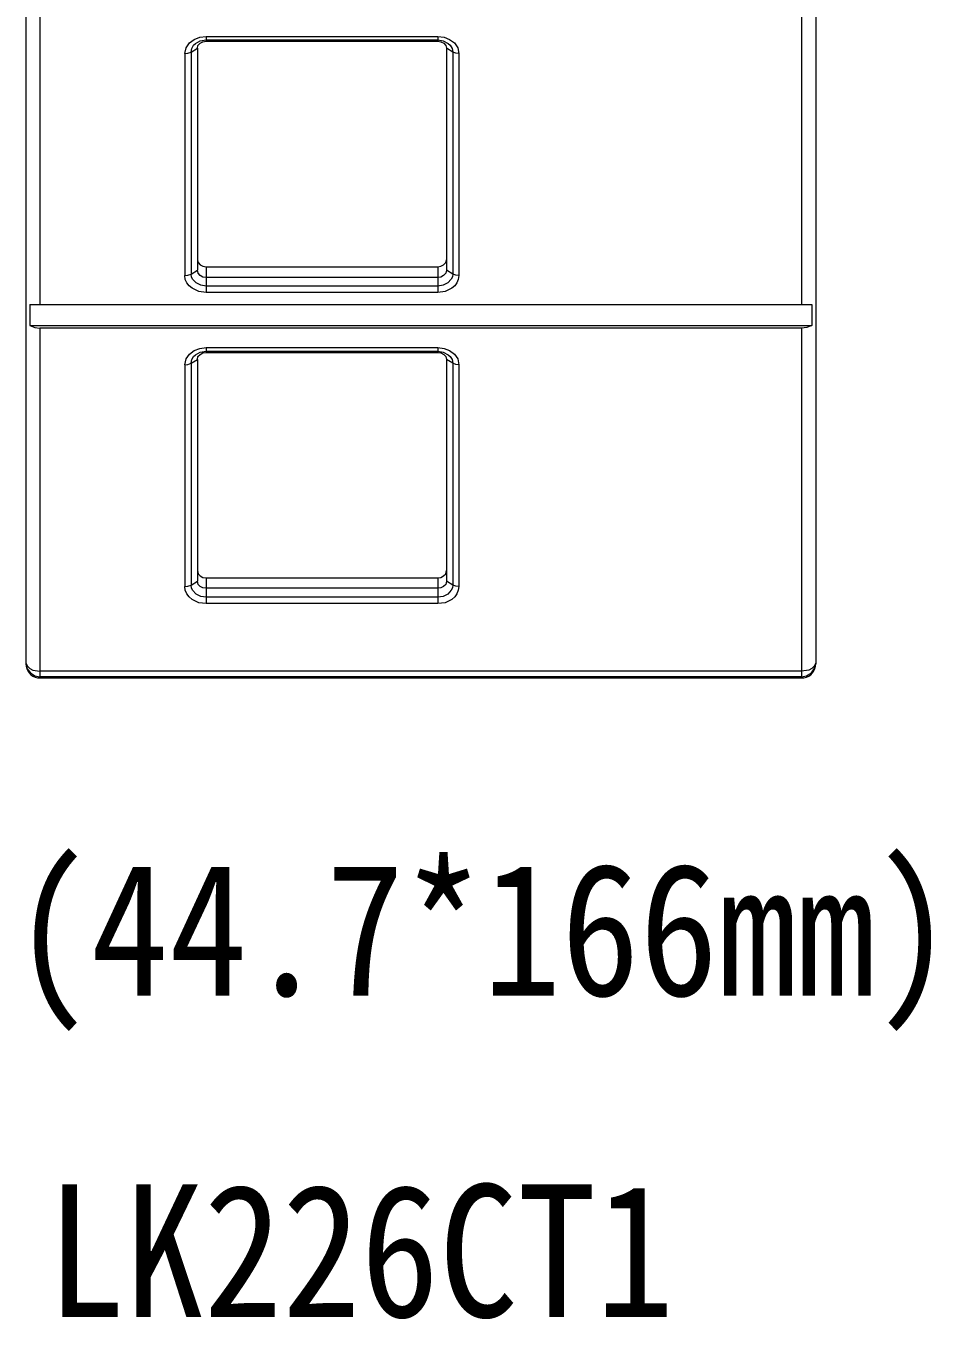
# Model space of a CAD drawing. Header units: millimetres. Extents: x 33157 to 59611, y -29750 to 1750.
# Drawn here: x 53720.5 to 53771.7, y -3244.8 to -3171.6 of the extents above; entities that cross this region are included whole.
import ezdxf

# ---------------------------------------------------------------- set-up
doc = ezdxf.new("R2010")
doc.units = ezdxf.units.MM
doc.layers.get('0').update_dxf_attribs({"lineweight": 18})
doc.styles.add('STYLE1', font='')
doc.styles.get('STYLE1').set_extended_font_data('宋体')

msp = doc.modelspace()

# ---------------------------------------------------------------- linework, layer by layer
at = {"lineweight": 9}
for p, q in [((53720.49, -3043.274), (53720.49, -3207.671)), ((53765.195, -3169.139), (53765.195, -3207.671)), ((53721.289, -3170.97), (53721.289, -3187.331)), ((53764.396, -3170.47), (53764.396, -3187.331)), ((53730.696, -3172.168), (53730.696, -3172.434)), ((53743.8, -3172.168), (53743.8, -3172.434)), ((53729.481, -3173.134), (53729.481, -3185.7)), ((53729.847, -3173.05), (53729.847, -3185.617)), ((53730.197, -3172.834), (53730.197, -3185.4)), ((53744.3, -3172.834), (53744.3, -3185.4)), ((53744.649, -3173.05), (53744.649, -3185.617)), ((53744.999, -3173.134), (53744.999, -3185.7)), ((53730.696, -3185.201), (53730.696, -3186.666)), ((53743.8, -3185.201), (53743.8, -3186.666)), ((53720.707, -3187.331), (53720.707, -3188.53)), ((53764.979, -3187.331), (53764.979, -3188.53)), ((53721.289, -3188.68), (53721.289, -3208.47)), ((53764.396, -3188.68), (53764.396, -3208.47)), ((53730.696, -3189.778), (53730.696, -3190.044)), ((53743.8, -3189.778), (53743.8, -3190.044)), ((53729.481, -3190.743), (53729.481, -3203.293)), ((53729.847, -3190.66), (53729.847, -3203.21)), ((53730.197, -3190.444), (53730.197, -3202.994)), ((53744.3, -3190.444), (53744.3, -3202.994)), ((53744.649, -3190.66), (53744.649, -3203.21)), ((53744.999, -3190.743), (53744.999, -3203.293)), ((53730.696, -3202.794), (53730.696, -3204.259)), ((53743.8, -3202.794), (53743.8, -3204.259)), ((53720.49, -3207.604), (53720.49, -3207.671)), ((53765.195, -3207.604), (53765.195, -3207.671))]:
    msp.add_line(p, q, dxfattribs=at)
for points, knots in [([(53729.481, -3173.134), (53729.481, -3173.134), (53729.564, -3172.817), (53729.564, -3172.817), (53729.564, -3172.817), (53729.747, -3172.534), (53729.747, -3172.534), (53729.747, -3172.534), (53730.014, -3172.335), (53730.014, -3172.335), (53730.014, -3172.335), (53730.33, -3172.218), (53730.33, -3172.218)], [0, 0, 0, 0, 153280.765834, 153280.765834, 153280.765834, 306561.531668, 306561.531668, 306561.531668, 459842.297502, 459842.297502, 459842.297502, 613123.063336, 613123.063336, 613123.063336, 613123.063336]), ([(53730.347, -3172.551), (53730.347, -3172.551), (53730.513, -3172.468), (53730.513, -3172.468), (53730.513, -3172.468), (53730.696, -3172.434), (53730.696, -3172.434)], [0, 0, 0, 0, 172864.615938, 172864.615938, 172864.615938, 345729.231877, 345729.231877, 345729.231877, 345729.231877]), ([(53743.8, -3172.434), (53743.8, -3172.434), (53743.983, -3172.468), (53743.983, -3172.468), (53743.983, -3172.468), (53744.15, -3172.551), (53744.15, -3172.551)], [0, 0, 0, 0, 172906.545958, 172906.545958, 172906.545958, 345813.091916, 345813.091916, 345813.091916, 345813.091916]), ([(53744.166, -3172.218), (53744.166, -3172.218), (53744.466, -3172.335), (53744.466, -3172.335), (53744.466, -3172.335), (53744.749, -3172.534), (53744.749, -3172.534), (53744.749, -3172.534), (53744.932, -3172.817), (53744.932, -3172.817), (53744.932, -3172.817), (53744.999, -3173.134), (53744.999, -3173.134)], [0, 0, 0, 0, 153321.644062, 153321.644062, 153321.644062, 306643.288125, 306643.288125, 306643.288125, 459964.932187, 459964.932187, 459964.932187, 613286.576249, 613286.576249, 613286.576249, 613286.576249]), ([(53729.481, -3173.134), (53729.481, -3173.134), (53729.664, -3173.117), (53729.664, -3173.117), (53729.664, -3173.117), (53729.847, -3173.05), (53729.847, -3173.05)], [0, 0, 0, 0, 172863.008946, 172863.008946, 172863.008946, 345726.017893, 345726.017893, 345726.017893, 345726.017893]), ([(53729.847, -3173.05), (53729.847, -3173.05), (53729.881, -3172.851), (53729.881, -3172.851), (53729.881, -3172.851), (53729.981, -3172.667), (53729.981, -3172.667)], [0, 0, 0, 0, 172863.328628, 172863.328628, 172863.328628, 345726.657257, 345726.657257, 345726.657257, 345726.657257]), ([(53730.197, -3172.834), (53730.197, -3172.834), (53730.23, -3172.684), (53730.23, -3172.684), (53730.23, -3172.684), (53730.347, -3172.551), (53730.347, -3172.551)], [0, 0, 0, 0, 172864.189692, 172864.189692, 172864.189692, 345728.379385, 345728.379385, 345728.379385, 345728.379385]), ([(53744.15, -3172.551), (53744.15, -3172.551), (53744.25, -3172.684), (53744.25, -3172.684), (53744.25, -3172.684), (53744.3, -3172.834), (53744.3, -3172.834)], [0, 0, 0, 0, 172907.692103, 172907.692103, 172907.692103, 345815.384205, 345815.384205, 345815.384205, 345815.384205]), ([(53744.499, -3172.667), (53744.499, -3172.667), (53744.616, -3172.851), (53744.616, -3172.851), (53744.616, -3172.851), (53744.649, -3173.05), (53744.649, -3173.05)], [0, 0, 0, 0, 172909.013899, 172909.013899, 172909.013899, 345818.027798, 345818.027798, 345818.027798, 345818.027798]), ([(53744.999, -3173.134), (53744.999, -3173.134), (53744.816, -3173.117), (53744.816, -3173.117), (53744.816, -3173.117), (53744.649, -3173.05), (53744.649, -3173.05)], [0, 0, 0, 0, 172910.229136, 172910.229136, 172910.229136, 345820.458271, 345820.458271, 345820.458271, 345820.458271]), ([(53730.197, -3184.801), (53730.197, -3184.801), (53730.247, -3184.968), (53730.247, -3184.968), (53730.247, -3184.968), (53730.364, -3185.101), (53730.364, -3185.101), (53730.364, -3185.101), (53730.513, -3185.167), (53730.513, -3185.167), (53730.513, -3185.167), (53730.696, -3185.201), (53730.696, -3185.201)], [0, 0, 0, 0, 153301.222285, 153301.222285, 153301.222285, 306602.444569, 306602.444569, 306602.444569, 459903.666854, 459903.666854, 459903.666854, 613204.889138, 613204.889138, 613204.889138, 613204.889138]), ([(53743.8, -3185.201), (53743.8, -3185.201), (53743.967, -3185.167), (53743.967, -3185.167), (53743.967, -3185.167), (53744.133, -3185.101), (53744.133, -3185.101), (53744.133, -3185.101), (53744.25, -3184.968), (53744.25, -3184.968), (53744.25, -3184.968), (53744.3, -3184.801), (53744.3, -3184.801)], [0, 0, 0, 0, 153339.282686, 153339.282686, 153339.282686, 306678.565371, 306678.565371, 306678.565371, 460017.848057, 460017.848057, 460017.848057, 613357.130742, 613357.130742, 613357.130742, 613357.130742]), ([(53729.481, -3185.7), (53729.481, -3185.7), (53729.664, -3185.684), (53729.664, -3185.684), (53729.664, -3185.684), (53729.847, -3185.617), (53729.847, -3185.617)], [0, 0, 0, 0, 172884.212769, 172884.212769, 172884.212769, 345768.425538, 345768.425538, 345768.425538, 345768.425538]), ([(53730.696, -3186.299), (53730.696, -3186.299), (53730.397, -3186.249), (53730.397, -3186.249), (53730.397, -3186.249), (53730.131, -3186.116), (53730.131, -3186.116), (53730.131, -3186.116), (53729.914, -3185.9), (53729.914, -3185.9), (53729.914, -3185.9), (53729.864, -3185.767), (53729.864, -3185.767), (53729.864, -3185.767), (53729.847, -3185.617), (53729.847, -3185.617)], [0, 0, 0, 0, 149060.42468, 149060.42468, 149060.42468, 298120.84936, 298120.84936, 298120.84936, 447181.27404, 447181.27404, 447181.27404, 596241.69872, 596241.69872, 596241.69872, 745302.1234, 745302.1234, 745302.1234, 745302.1234]), ([(53730.696, -3185.8), (53730.696, -3185.8), (53730.513, -3185.783), (53730.513, -3185.783), (53730.513, -3185.783), (53730.364, -3185.7), (53730.364, -3185.7), (53730.364, -3185.7), (53730.247, -3185.567), (53730.247, -3185.567), (53730.247, -3185.567), (53730.197, -3185.4), (53730.197, -3185.4)], [0, 0, 0, 0, 153302.401778, 153302.401778, 153302.401778, 306604.803556, 306604.803556, 306604.803556, 459907.205335, 459907.205335, 459907.205335, 613209.607113, 613209.607113, 613209.607113, 613209.607113]), ([(53744.649, -3185.617), (53744.649, -3185.617), (53744.633, -3185.767), (53744.633, -3185.767), (53744.633, -3185.767), (53744.566, -3185.9), (53744.566, -3185.9), (53744.566, -3185.9), (53744.366, -3186.116), (53744.366, -3186.116), (53744.366, -3186.116), (53744.1, -3186.249), (53744.1, -3186.249), (53744.1, -3186.249), (53743.8, -3186.299), (53743.8, -3186.299)], [0, 0, 0, 0, 149098.958411, 149098.958411, 149098.958411, 298197.916822, 298197.916822, 298197.916822, 447296.875233, 447296.875233, 447296.875233, 596395.833644, 596395.833644, 596395.833644, 745494.792055, 745494.792055, 745494.792055, 745494.792055]), ([(53744.3, -3185.4), (53744.3, -3185.4), (53744.25, -3185.567), (53744.25, -3185.567), (53744.25, -3185.567), (53744.133, -3185.7), (53744.133, -3185.7), (53744.133, -3185.7), (53743.967, -3185.783), (53743.967, -3185.783), (53743.967, -3185.783), (53743.8, -3185.8), (53743.8, -3185.8)], [0, 0, 0, 0, 153340.199394, 153340.199394, 153340.199394, 306680.398787, 306680.398787, 306680.398787, 460020.598181, 460020.598181, 460020.598181, 613360.797574, 613360.797574, 613360.797574, 613360.797574]), ([(53744.999, -3185.7), (53744.999, -3185.7), (53744.816, -3185.684), (53744.816, -3185.684), (53744.816, -3185.684), (53744.649, -3185.617), (53744.649, -3185.617)], [0, 0, 0, 0, 172931.432509, 172931.432509, 172931.432509, 345862.865018, 345862.865018, 345862.865018, 345862.865018]), ([(53730.696, -3186.666), (53730.696, -3186.666), (53730.28, -3186.599), (53730.28, -3186.599), (53730.28, -3186.599), (53729.897, -3186.416), (53729.897, -3186.416), (53729.897, -3186.416), (53729.731, -3186.283), (53729.731, -3186.283), (53729.731, -3186.283), (53729.598, -3186.116), (53729.598, -3186.116), (53729.598, -3186.116), (53729.514, -3185.917), (53729.514, -3185.917), (53729.514, -3185.917), (53729.481, -3185.7), (53729.481, -3185.7)], [0, 0, 0, 0, 146773.331033, 146773.331033, 146773.331033, 293546.662065, 293546.662065, 293546.662065, 440319.993098, 440319.993098, 440319.993098, 587093.32413, 587093.32413, 587093.32413, 733866.655163, 733866.655163, 733866.655163, 880639.986195, 880639.986195, 880639.986195, 880639.986195]), ([(53744.999, -3185.7), (53744.999, -3185.7), (53744.966, -3185.917), (53744.966, -3185.917), (53744.966, -3185.917), (53744.882, -3186.116), (53744.882, -3186.116), (53744.882, -3186.116), (53744.766, -3186.283), (53744.766, -3186.283), (53744.766, -3186.283), (53744.599, -3186.416), (53744.599, -3186.416), (53744.599, -3186.416), (53744.216, -3186.599), (53744.216, -3186.599), (53744.216, -3186.599), (53743.8, -3186.666), (53743.8, -3186.666)], [0, 0, 0, 0, 146812.701311, 146812.701311, 146812.701311, 293625.402621, 293625.402621, 293625.402621, 440438.103932, 440438.103932, 440438.103932, 587250.805242, 587250.805242, 587250.805242, 734063.506553, 734063.506553, 734063.506553, 880876.207863, 880876.207863, 880876.207863, 880876.207863]), ([(53720.707, -3188.53), (53720.707, -3188.53), (53720.99, -3188.646), (53720.99, -3188.646), (53720.99, -3188.646), (53721.289, -3188.68), (53721.289, -3188.68)], [0, 0, 0, 0, 172861.995936, 172861.995936, 172861.995936, 345723.991872, 345723.991872, 345723.991872, 345723.991872]), ([(53764.979, -3188.53), (53764.979, -3188.53), (53764.696, -3188.646), (53764.696, -3188.646), (53764.696, -3188.646), (53764.396, -3188.68), (53764.396, -3188.68)], [0, 0, 0, 0, 172998.178638, 172998.178638, 172998.178638, 345996.357276, 345996.357276, 345996.357276, 345996.357276]), ([(53729.481, -3190.743), (53729.481, -3190.743), (53729.564, -3190.41), (53729.564, -3190.41), (53729.564, -3190.41), (53729.747, -3190.144), (53729.747, -3190.144), (53729.747, -3190.144), (53730.014, -3189.944), (53730.014, -3189.944), (53730.014, -3189.944), (53730.33, -3189.828), (53730.33, -3189.828)], [0, 0, 0, 0, 153307.087378, 153307.087378, 153307.087378, 306614.174756, 306614.174756, 306614.174756, 459921.262134, 459921.262134, 459921.262134, 613228.349511, 613228.349511, 613228.349511, 613228.349511]), ([(53744.166, -3189.828), (53744.166, -3189.828), (53744.466, -3189.944), (53744.466, -3189.944), (53744.466, -3189.944), (53744.749, -3190.144), (53744.749, -3190.144), (53744.749, -3190.144), (53744.932, -3190.41), (53744.932, -3190.41), (53744.932, -3190.41), (53744.999, -3190.743), (53744.999, -3190.743)], [0, 0, 0, 0, 153347.979691, 153347.979691, 153347.979691, 306695.959381, 306695.959381, 306695.959381, 460043.939072, 460043.939072, 460043.939072, 613391.918763, 613391.918763, 613391.918763, 613391.918763]), ([(53729.481, -3190.743), (53729.481, -3190.743), (53729.664, -3190.727), (53729.664, -3190.727), (53729.664, -3190.727), (53729.847, -3190.66), (53729.847, -3190.66)], [0, 0, 0, 0, 172892.723969, 172892.723969, 172892.723969, 345785.447938, 345785.447938, 345785.447938, 345785.447938]), ([(53729.847, -3190.66), (53729.847, -3190.66), (53729.881, -3190.444), (53729.881, -3190.444), (53729.881, -3190.444), (53729.981, -3190.277), (53729.981, -3190.277)], [0, 0, 0, 0, 172893.014245, 172893.014245, 172893.014245, 345786.02849, 345786.02849, 345786.02849, 345786.02849]), ([(53730.197, -3190.444), (53730.197, -3190.444), (53730.23, -3190.277), (53730.23, -3190.277), (53730.23, -3190.277), (53730.347, -3190.161), (53730.347, -3190.161)], [0, 0, 0, 0, 172893.874849, 172893.874849, 172893.874849, 345787.749698, 345787.749698, 345787.749698, 345787.749698]), ([(53730.347, -3190.161), (53730.347, -3190.161), (53730.513, -3190.078), (53730.513, -3190.078), (53730.513, -3190.078), (53730.696, -3190.044), (53730.696, -3190.044)], [0, 0, 0, 0, 172894.330715, 172894.330715, 172894.330715, 345788.661431, 345788.661431, 345788.661431, 345788.661431]), ([(53743.8, -3190.044), (53743.8, -3190.044), (53743.983, -3190.078), (53743.983, -3190.078), (53743.983, -3190.078), (53744.15, -3190.161), (53744.15, -3190.161)], [0, 0, 0, 0, 172936.260213, 172936.260213, 172936.260213, 345872.520427, 345872.520427, 345872.520427, 345872.520427]), ([(53744.15, -3190.161), (53744.15, -3190.161), (53744.25, -3190.277), (53744.25, -3190.277), (53744.25, -3190.277), (53744.3, -3190.444), (53744.3, -3190.444)], [0, 0, 0, 0, 172937.401772, 172937.401772, 172937.401772, 345874.803544, 345874.803544, 345874.803544, 345874.803544]), ([(53744.499, -3190.277), (53744.499, -3190.277), (53744.616, -3190.444), (53744.616, -3190.444), (53744.616, -3190.444), (53744.649, -3190.66), (53744.649, -3190.66)], [0, 0, 0, 0, 172938.724455, 172938.724455, 172938.724455, 345877.44891, 345877.44891, 345877.44891, 345877.44891]), ([(53744.999, -3190.743), (53744.999, -3190.743), (53744.816, -3190.727), (53744.816, -3190.727), (53744.816, -3190.727), (53744.649, -3190.66), (53744.649, -3190.66)], [0, 0, 0, 0, 172939.943528, 172939.943528, 172939.943528, 345879.887056, 345879.887056, 345879.887056, 345879.887056]), ([(53730.197, -3202.395), (53730.197, -3202.395), (53730.247, -3202.578), (53730.247, -3202.578), (53730.247, -3202.578), (53730.364, -3202.694), (53730.364, -3202.694), (53730.364, -3202.694), (53730.513, -3202.777), (53730.513, -3202.777), (53730.513, -3202.777), (53730.696, -3202.794), (53730.696, -3202.794)], [0, 0, 0, 0, 153327.544068, 153327.544068, 153327.544068, 306655.088136, 306655.088136, 306655.088136, 459982.632204, 459982.632204, 459982.632204, 613310.176272, 613310.176272, 613310.176272, 613310.176272]), ([(53743.8, -3202.794), (53743.8, -3202.794), (53743.967, -3202.777), (53743.967, -3202.777), (53743.967, -3202.777), (53744.133, -3202.694), (53744.133, -3202.694), (53744.133, -3202.694), (53744.25, -3202.578), (53744.25, -3202.578), (53744.25, -3202.578), (53744.3, -3202.395), (53744.3, -3202.395)], [0, 0, 0, 0, 153365.617203, 153365.617203, 153365.617203, 306731.234405, 306731.234405, 306731.234405, 460096.851608, 460096.851608, 460096.851608, 613462.468811, 613462.468811, 613462.468811, 613462.468811]), ([(53730.696, -3203.393), (53730.696, -3203.393), (53730.513, -3203.377), (53730.513, -3203.377), (53730.513, -3203.377), (53730.364, -3203.293), (53730.364, -3203.293), (53730.364, -3203.293), (53730.247, -3203.177), (53730.247, -3203.177), (53730.247, -3203.177), (53730.197, -3202.994), (53730.197, -3202.994)], [0, 0, 0, 0, 153328.731195, 153328.731195, 153328.731195, 306657.462391, 306657.462391, 306657.462391, 459986.193586, 459986.193586, 459986.193586, 613314.924782, 613314.924782, 613314.924782, 613314.924782]), ([(53744.3, -3202.994), (53744.3, -3202.994), (53744.25, -3203.177), (53744.25, -3203.177), (53744.25, -3203.177), (53744.133, -3203.293), (53744.133, -3203.293), (53744.133, -3203.293), (53743.967, -3203.377), (53743.967, -3203.377), (53743.967, -3203.377), (53743.8, -3203.393), (53743.8, -3203.393)], [0, 0, 0, 0, 153366.517408, 153366.517408, 153366.517408, 306733.034816, 306733.034816, 306733.034816, 460099.552224, 460099.552224, 460099.552224, 613466.069632, 613466.069632, 613466.069632, 613466.069632]), ([(53729.481, -3203.293), (53729.481, -3203.293), (53729.664, -3203.277), (53729.664, -3203.277), (53729.664, -3203.277), (53729.847, -3203.21), (53729.847, -3203.21)], [0, 0, 0, 0, 172913.908222, 172913.908222, 172913.908222, 345827.816445, 345827.816445, 345827.816445, 345827.816445]), ([(53730.696, -3204.259), (53730.696, -3204.259), (53730.28, -3204.209), (53730.28, -3204.209), (53730.28, -3204.209), (53729.897, -3204.026), (53729.897, -3204.026), (53729.897, -3204.026), (53729.731, -3203.876), (53729.731, -3203.876), (53729.731, -3203.876), (53729.598, -3203.709), (53729.598, -3203.709), (53729.598, -3203.709), (53729.514, -3203.51), (53729.514, -3203.51), (53729.514, -3203.51), (53729.481, -3203.293), (53729.481, -3203.293)], [0, 0, 0, 0, 146798.532751, 146798.532751, 146798.532751, 293597.065502, 293597.065502, 293597.065502, 440395.598252, 440395.598252, 440395.598252, 587194.131003, 587194.131003, 587194.131003, 733992.663754, 733992.663754, 733992.663754, 880791.196505, 880791.196505, 880791.196505, 880791.196505]), ([(53730.696, -3203.892), (53730.696, -3203.892), (53730.397, -3203.859), (53730.397, -3203.859), (53730.397, -3203.859), (53730.131, -3203.726), (53730.131, -3203.726), (53730.131, -3203.726), (53729.914, -3203.51), (53729.914, -3203.51), (53729.914, -3203.51), (53729.864, -3203.36), (53729.864, -3203.36), (53729.864, -3203.36), (53729.847, -3203.21), (53729.847, -3203.21)], [0, 0, 0, 0, 149084.264692, 149084.264692, 149084.264692, 298168.529384, 298168.529384, 298168.529384, 447252.794077, 447252.794077, 447252.794077, 596337.058769, 596337.058769, 596337.058769, 745421.323461, 745421.323461, 745421.323461, 745421.323461]), ([(53744.999, -3203.293), (53744.999, -3203.293), (53744.966, -3203.51), (53744.966, -3203.51), (53744.966, -3203.51), (53744.882, -3203.709), (53744.882, -3203.709), (53744.882, -3203.709), (53744.766, -3203.876), (53744.766, -3203.876), (53744.766, -3203.876), (53744.599, -3204.026), (53744.599, -3204.026), (53744.599, -3204.026), (53744.216, -3204.209), (53744.216, -3204.209), (53744.216, -3204.209), (53743.8, -3204.259), (53743.8, -3204.259)], [0, 0, 0, 0, 146837.898991, 146837.898991, 146837.898991, 293675.797981, 293675.797981, 293675.797981, 440513.696972, 440513.696972, 440513.696972, 587351.595963, 587351.595963, 587351.595963, 734189.494954, 734189.494954, 734189.494954, 881027.393944, 881027.393944, 881027.393944, 881027.393944]), ([(53744.649, -3203.21), (53744.649, -3203.21), (53744.633, -3203.36), (53744.633, -3203.36), (53744.633, -3203.36), (53744.566, -3203.51), (53744.566, -3203.51), (53744.566, -3203.51), (53744.366, -3203.726), (53744.366, -3203.726), (53744.366, -3203.726), (53744.1, -3203.859), (53744.1, -3203.859), (53744.1, -3203.859), (53743.8, -3203.892), (53743.8, -3203.892)], [0, 0, 0, 0, 149122.781428, 149122.781428, 149122.781428, 298245.562855, 298245.562855, 298245.562855, 447368.344283, 447368.344283, 447368.344283, 596491.12571, 596491.12571, 596491.12571, 745613.907138, 745613.907138, 745613.907138, 745613.907138]), ([(53744.999, -3203.293), (53744.999, -3203.293), (53744.816, -3203.277), (53744.816, -3203.277), (53744.816, -3203.277), (53744.649, -3203.21), (53744.649, -3203.21)], [0, 0, 0, 0, 172961.12733, 172961.12733, 172961.12733, 345922.25466, 345922.25466, 345922.25466, 345922.25466]), ([(53720.49, -3207.671), (53720.49, -3207.671), (53720.573, -3207.954), (53720.573, -3207.954), (53720.573, -3207.954), (53720.756, -3208.187), (53720.756, -3208.187), (53720.756, -3208.187), (53721.006, -3208.353), (53721.006, -3208.353), (53721.006, -3208.353), (53721.289, -3208.403), (53721.289, -3208.403)], [0, 0, 0, 0, 153308.878213, 153308.878213, 153308.878213, 306617.756427, 306617.756427, 306617.756427, 459926.63464, 459926.63464, 459926.63464, 613235.512853, 613235.512853, 613235.512853, 613235.512853]), ([(53720.49, -3207.671), (53720.49, -3207.671), (53720.507, -3207.804), (53720.507, -3207.804), (53720.507, -3207.804), (53720.54, -3207.937), (53720.54, -3207.937), (53720.54, -3207.937), (53720.607, -3208.07), (53720.607, -3208.07), (53720.607, -3208.07), (53720.673, -3208.187), (53720.673, -3208.187), (53720.673, -3208.187), (53720.773, -3208.287), (53720.773, -3208.287), (53720.773, -3208.287), (53720.89, -3208.37), (53720.89, -3208.37), (53720.89, -3208.37), (53721.023, -3208.42), (53721.023, -3208.42), (53721.023, -3208.42), (53721.156, -3208.453), (53721.156, -3208.453), (53721.156, -3208.453), (53721.289, -3208.47), (53721.289, -3208.47)], [0, 0, 0, 0, 142246.628358, 142246.628358, 142246.628358, 284493.256717, 284493.256717, 284493.256717, 426739.885075, 426739.885075, 426739.885075, 568986.513434, 568986.513434, 568986.513434, 711233.141792, 711233.141792, 711233.141792, 853479.77015, 853479.77015, 853479.77015, 995726.398509, 995726.398509, 995726.398509, 1137973.026867, 1137973.026867, 1137973.026867, 1280219.655226, 1280219.655226, 1280219.655226, 1280219.655226]), ([(53720.557, -3207.787), (53720.557, -3207.787), (53720.707, -3207.937), (53720.707, -3207.937), (53720.707, -3207.937), (53720.89, -3208.02), (53720.89, -3208.02), (53720.89, -3208.02), (53721.289, -3208.087), (53721.289, -3208.087)], [0, 0, 0, 0, 159292.569282, 159292.569282, 159292.569282, 318585.138564, 318585.138564, 318585.138564, 477877.707846, 477877.707846, 477877.707846, 477877.707846]), ([(53765.129, -3207.787), (53765.129, -3207.787), (53764.979, -3207.937), (53764.979, -3207.937), (53764.979, -3207.937), (53764.796, -3208.02), (53764.796, -3208.02), (53764.796, -3208.02), (53764.396, -3208.087), (53764.396, -3208.087)], [0, 0, 0, 0, 159419.599667, 159419.599667, 159419.599667, 318839.199335, 318839.199335, 318839.199335, 478258.799002, 478258.799002, 478258.799002, 478258.799002]), ([(53764.396, -3208.403), (53764.396, -3208.403), (53764.679, -3208.353), (53764.679, -3208.353), (53764.679, -3208.353), (53764.946, -3208.187), (53764.946, -3208.187), (53764.946, -3208.187), (53765.112, -3207.954), (53765.112, -3207.954), (53765.112, -3207.954), (53765.195, -3207.671), (53765.195, -3207.671)], [0, 0, 0, 0, 153431.034149, 153431.034149, 153431.034149, 306862.068297, 306862.068297, 306862.068297, 460293.102446, 460293.102446, 460293.102446, 613724.136594, 613724.136594, 613724.136594, 613724.136594]), ([(53764.396, -3208.47), (53764.396, -3208.47), (53764.529, -3208.453), (53764.529, -3208.453), (53764.529, -3208.453), (53764.662, -3208.42), (53764.662, -3208.42), (53764.662, -3208.42), (53764.796, -3208.37), (53764.796, -3208.37), (53764.796, -3208.37), (53764.912, -3208.287), (53764.912, -3208.287), (53764.912, -3208.287), (53765.012, -3208.187), (53765.012, -3208.187), (53765.012, -3208.187), (53765.095, -3208.07), (53765.095, -3208.07), (53765.095, -3208.07), (53765.145, -3207.937), (53765.145, -3207.937), (53765.145, -3207.937), (53765.179, -3207.804), (53765.179, -3207.804), (53765.179, -3207.804), (53765.195, -3207.671), (53765.195, -3207.671)], [0, 0, 0, 0, 142360.315694, 142360.315694, 142360.315694, 284720.631387, 284720.631387, 284720.631387, 427080.947081, 427080.947081, 427080.947081, 569441.262775, 569441.262775, 569441.262775, 711801.578468, 711801.578468, 711801.578468, 854161.894162, 854161.894162, 854161.894162, 996522.209856, 996522.209856, 996522.209856, 1138882.525549, 1138882.525549, 1138882.525549, 1281242.841243, 1281242.841243, 1281242.841243, 1281242.841243])]:
    msp.add_open_spline(points, degree=3, knots=knots, dxfattribs=at)
for points in [[(53730.097, -3172.568), (53730.097, -3172.568), (53730.364, -3172.418), (53730.364, -3172.418)], [(53730.33, -3172.218), (53730.33, -3172.218), (53730.696, -3172.168), (53730.696, -3172.168)], [(53730.364, -3172.418), (53730.364, -3172.418), (53730.696, -3172.368), (53730.696, -3172.368)], [(53730.696, -3172.168), (53730.696, -3172.168), (53743.8, -3172.168), (53743.8, -3172.168)], [(53730.696, -3172.368), (53730.696, -3172.368), (53743.8, -3172.368), (53743.8, -3172.368)], [(53730.696, -3172.434), (53730.696, -3172.434), (53743.8, -3172.434), (53743.8, -3172.434)], [(53743.8, -3172.168), (53743.8, -3172.168), (53744.166, -3172.218), (53744.166, -3172.218)], [(53743.8, -3172.368), (53743.8, -3172.368), (53744.116, -3172.418), (53744.116, -3172.418)], [(53744.116, -3172.418), (53744.116, -3172.418), (53744.399, -3172.568), (53744.399, -3172.568)], [(53729.847, -3173.05), (53729.847, -3173.05), (53730.197, -3172.834), (53730.197, -3172.834)], [(53729.981, -3172.667), (53729.981, -3172.667), (53730.097, -3172.568), (53730.097, -3172.568)], [(53744.649, -3173.05), (53744.649, -3173.05), (53744.3, -3172.834), (53744.3, -3172.834)], [(53744.399, -3172.568), (53744.399, -3172.568), (53744.499, -3172.667), (53744.499, -3172.667)], [(53729.847, -3185.617), (53729.847, -3185.617), (53730.197, -3185.4), (53730.197, -3185.4)], [(53730.696, -3185.201), (53730.696, -3185.201), (53743.8, -3185.201), (53743.8, -3185.201)], [(53744.649, -3185.617), (53744.649, -3185.617), (53744.3, -3185.4), (53744.3, -3185.4)], [(53743.8, -3185.8), (53743.8, -3185.8), (53730.696, -3185.8), (53730.696, -3185.8)], [(53743.8, -3186.299), (53743.8, -3186.299), (53730.696, -3186.299), (53730.696, -3186.299)], [(53743.8, -3186.666), (53743.8, -3186.666), (53730.696, -3186.666), (53730.696, -3186.666)], [(53720.707, -3187.331), (53720.707, -3187.331), (53764.979, -3187.331), (53764.979, -3187.331)], [(53720.707, -3188.53), (53720.707, -3188.53), (53764.979, -3188.53), (53764.979, -3188.53)], [(53764.396, -3188.68), (53764.396, -3188.68), (53721.289, -3188.68), (53721.289, -3188.68)], [(53730.33, -3189.828), (53730.33, -3189.828), (53730.696, -3189.778), (53730.696, -3189.778)], [(53730.364, -3190.028), (53730.364, -3190.028), (53730.696, -3189.978), (53730.696, -3189.978)], [(53730.696, -3189.778), (53730.696, -3189.778), (53743.8, -3189.778), (53743.8, -3189.778)], [(53730.696, -3189.978), (53730.696, -3189.978), (53743.8, -3189.978), (53743.8, -3189.978)], [(53743.8, -3189.778), (53743.8, -3189.778), (53744.166, -3189.828), (53744.166, -3189.828)], [(53743.8, -3189.978), (53743.8, -3189.978), (53744.116, -3190.028), (53744.116, -3190.028)], [(53729.847, -3190.66), (53729.847, -3190.66), (53730.197, -3190.444), (53730.197, -3190.444)], [(53729.981, -3190.277), (53729.981, -3190.277), (53730.097, -3190.177), (53730.097, -3190.177)], [(53730.097, -3190.177), (53730.097, -3190.177), (53730.364, -3190.028), (53730.364, -3190.028)], [(53730.696, -3190.044), (53730.696, -3190.044), (53743.8, -3190.044), (53743.8, -3190.044)], [(53744.116, -3190.028), (53744.116, -3190.028), (53744.399, -3190.177), (53744.399, -3190.177)], [(53744.649, -3190.66), (53744.649, -3190.66), (53744.3, -3190.444), (53744.3, -3190.444)], [(53744.399, -3190.177), (53744.399, -3190.177), (53744.499, -3190.277), (53744.499, -3190.277)], [(53729.847, -3203.21), (53729.847, -3203.21), (53730.197, -3202.994), (53730.197, -3202.994)], [(53730.696, -3202.794), (53730.696, -3202.794), (53743.8, -3202.794), (53743.8, -3202.794)], [(53744.649, -3203.21), (53744.649, -3203.21), (53744.3, -3202.994), (53744.3, -3202.994)], [(53743.8, -3203.393), (53743.8, -3203.393), (53730.696, -3203.393), (53730.696, -3203.393)], [(53743.8, -3203.892), (53743.8, -3203.892), (53730.696, -3203.892), (53730.696, -3203.892)], [(53743.8, -3204.259), (53743.8, -3204.259), (53730.696, -3204.259), (53730.696, -3204.259)], [(53720.49, -3207.604), (53720.49, -3207.604), (53720.557, -3207.787), (53720.557, -3207.787)], [(53764.396, -3208.087), (53764.396, -3208.087), (53721.289, -3208.087), (53721.289, -3208.087)], [(53765.195, -3207.604), (53765.195, -3207.604), (53765.129, -3207.787), (53765.129, -3207.787)], [(53764.396, -3208.403), (53764.396, -3208.403), (53721.289, -3208.403), (53721.289, -3208.403)], [(53721.289, -3208.47), (53721.289, -3208.47), (53764.396, -3208.47), (53764.396, -3208.47)]]:
    msp.add_open_spline(points, degree=3, dxfattribs=at)

# ---------------------------------------------------------------- texts
at = {"color": 0, "style": 'STYLE1', "width": 0.87}
for s, p in [('(44.7*166mm)', (53719.711, -3226.448)), ('LK226CT1', (53721.681, -3244.629))]:
    msp.add_text(s, height=7.5, dxfattribs=at).set_placement(p)

doc.saveas('drawing.dxf')
